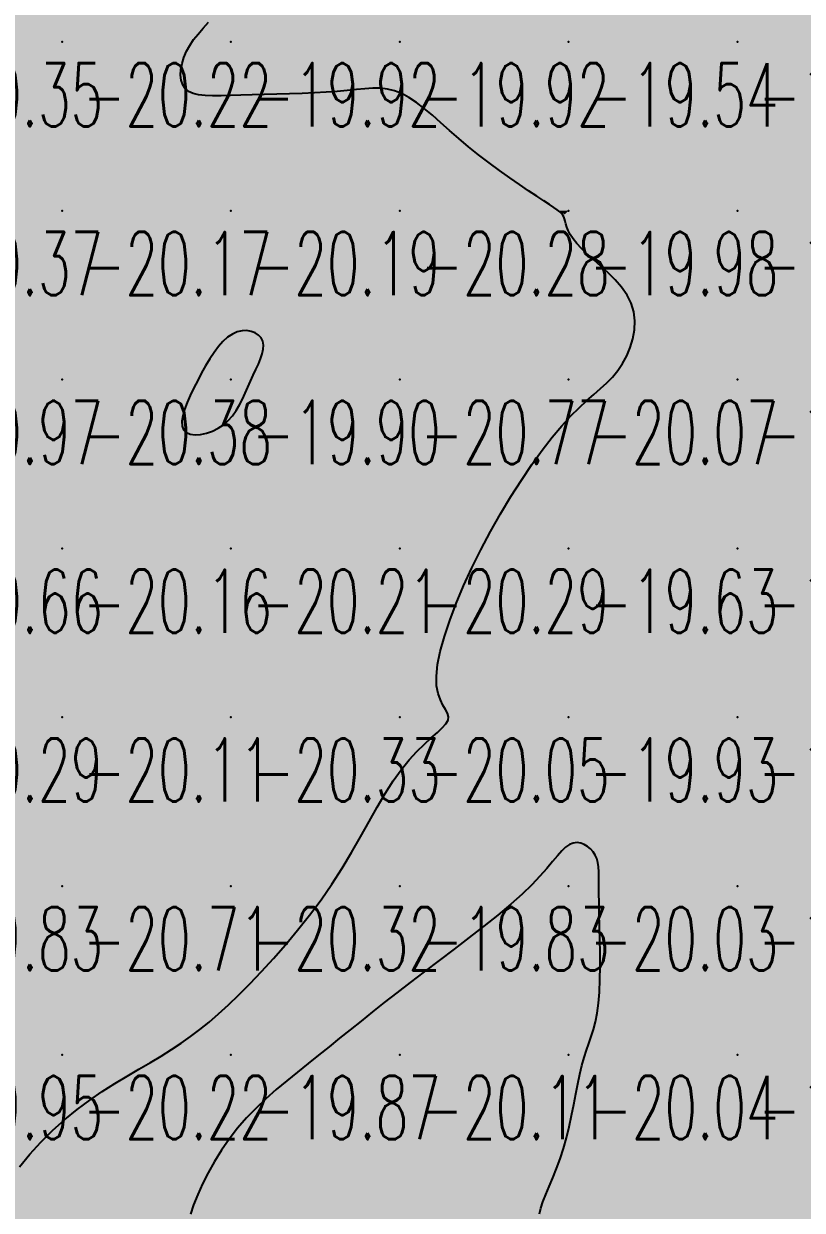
# Model space of a CAD drawing. Header units: millimetres. Extents: x 88261 to 90953, y 390274 to 392322.
# Drawn here: x 89058 to 89104.1, y 391898 to 391968.3 of the extents above; entities that cross this region are included whole.
import ezdxf
from ezdxf.enums import TextEntityAlignment as Align

# ---------------------------------------------------------------- set-up
doc = ezdxf.new("R2010")
doc.units = ezdxf.units.MM
doc.header["$LTSCALE"] = 25
for name, color, linetype in [('CN_04_00', 242, 'Continuous'), ('COTEAlt', 7, 'Continuous'), ('TN_COLORIAGE', 7, 'Continuous')]:
    doc.layers.add(name, color=color, linetype=linetype)
doc.styles.add('Simplex 1.0', font='Simplex.shx', dxfattribs={"width": 0.99, "height": 2.5})
doc.styles.get("Standard").update_dxf_attribs({"font": 'times.ttf'})

# ---------------------------------------------------------------- blocks, each defined once
blk = doc.blocks.new('COTE')
at = {"color": 0}
blk.add_point((0, 0), dxfattribs=at)
at = {"layer": 'COTEAlt'}
blk.add_attdef('ALT', text='', height=3.75, dxfattribs=at).set_placement((1.25, -1.25), align=Align.TOP_LEFT)

msp = doc.modelspace()

# ---------------------------------------------------------------- linework, layer by layer
at = {"layer": 'CN_04_00', "elevation": -20, "flags": 128}
for points in [[(89057.734, 391900.611), (89058.337, 391901.347), (89058.992, 391902.068), (89059.686, 391902.76), (89060.407, 391903.41), (89061.144, 391904.009), (89061.889, 391904.559), (89062.635, 391905.066), (89063.374, 391905.536), (89064.1, 391905.975), (89064.806, 391906.391), (89065.485, 391906.787), (89066.13, 391907.171), (89066.736, 391907.55), (89067.311, 391907.931), (89067.867, 391908.324), (89068.413, 391908.739), (89068.96, 391909.184), (89069.519, 391909.669), (89070.101, 391910.203), (89070.716, 391910.796), (89071.371, 391911.454), (89072.058, 391912.172), (89072.767, 391912.943), (89073.486, 391913.761), (89074.203, 391914.618), (89074.908, 391915.507), (89075.589, 391916.42), (89076.236, 391917.351), (89076.839, 391918.292), (89077.402, 391919.231), (89077.933, 391920.156), (89078.437, 391921.054), (89078.923, 391921.913), (89079.396, 391922.72), (89079.863, 391923.464), (89080.33, 391924.131), (89080.802, 391924.713), (89081.268, 391925.216), (89081.712, 391925.648), (89082.121, 391926.019), (89082.479, 391926.337), (89082.774, 391926.613), (89082.99, 391926.854), (89083.113, 391927.071), (89083.136, 391927.272), (89083.076, 391927.476), (89082.96, 391927.697), (89082.813, 391927.954), (89082.66, 391928.262), (89082.527, 391928.641), (89082.438, 391929.105), (89082.421, 391929.673), (89082.493, 391930.355), (89082.654, 391931.142), (89082.895, 391932.017), (89083.21, 391932.965), (89083.591, 391933.97), (89084.031, 391935.016), (89084.521, 391936.086), (89085.055, 391937.165), (89085.625, 391938.238), (89086.221, 391939.291), (89086.835, 391940.313), (89087.458, 391941.29), (89088.08, 391942.211), (89088.691, 391943.063), (89089.284, 391943.833), (89089.848, 391944.509), (89090.377, 391945.084), (89090.87, 391945.572), (89091.328, 391945.993), (89091.754, 391946.366), (89092.148, 391946.711), (89092.514, 391947.047), (89092.851, 391947.393), (89093.162, 391947.77), (89093.447, 391948.192), (89093.698, 391948.654), (89093.905, 391949.147), (89094.06, 391949.663), (89094.153, 391950.191), (89094.174, 391950.723), (89094.114, 391951.249), (89093.964, 391951.76), (89093.719, 391952.248), (89093.396, 391952.713), (89093.016, 391953.153), (89092.6, 391953.57), (89092.17, 391953.963), (89091.748, 391954.334), (89091.353, 391954.68), (89091.009, 391955.005), (89090.731, 391955.306), (89090.514, 391955.584), (89090.351, 391955.839), (89090.231, 391956.071), (89090.146, 391956.279), (89090.086, 391956.464), (89090.043, 391956.625), (89090.006, 391956.762), (89089.966, 391956.876), (89089.915, 391956.975), (89089.841, 391957.071), (89089.734, 391957.171), (89089.585, 391957.288), (89089.384, 391957.43), (89089.12, 391957.607), (89088.783, 391957.83), (89088.368, 391958.105), (89087.884, 391958.429), (89087.346, 391958.796), (89086.766, 391959.198), (89086.161, 391959.63), (89085.543, 391960.085), (89084.926, 391960.556), (89084.325, 391961.036), (89083.751, 391961.52), (89083.204, 391961.998), (89082.683, 391962.459), (89082.184, 391962.895), (89081.705, 391963.295), (89081.244, 391963.649), (89080.799, 391963.949), (89080.368, 391964.184), (89079.946, 391964.348), (89079.527, 391964.449), (89079.101, 391964.496), (89078.658, 391964.5), (89078.191, 391964.474), (89077.69, 391964.426), (89077.146, 391964.368), (89076.55, 391964.31), (89075.897, 391964.261), (89075.198, 391964.222), (89074.467, 391964.19), (89073.718, 391964.164), (89072.968, 391964.143), (89072.229, 391964.124), (89071.518, 391964.106), (89070.847, 391964.088), (89070.231, 391964.068), (89069.671, 391964.053), (89069.169, 391964.051), (89068.725, 391964.068), (89068.339, 391964.112), (89068.013, 391964.19), (89067.746, 391964.309), (89067.54, 391964.478), (89067.395, 391964.7), (89067.308, 391964.969), (89067.275, 391965.275), (89067.294, 391965.609), (89067.36, 391965.962), (89067.472, 391966.324), (89067.626, 391966.687), (89067.818, 391967.04), (89068.045, 391967.378), (89068.307, 391967.711), (89068.604, 391968.052), (89068.934, 391968.414)], [(89088.532, 391897.828), (89088.604, 391898.157), (89088.729, 391898.538), (89088.896, 391898.967), (89089.093, 391899.44), (89089.31, 391899.953), (89089.533, 391900.503), (89089.753, 391901.085), (89089.956, 391901.697), (89090.135, 391902.333), (89090.292, 391902.984), (89090.43, 391903.639), (89090.557, 391904.289), (89090.675, 391904.922), (89090.791, 391905.528), (89090.909, 391906.097), (89091.034, 391906.618), (89091.169, 391907.085), (89091.312, 391907.513), (89091.456, 391907.92), (89091.598, 391908.325), (89091.731, 391908.746), (89091.851, 391909.203), (89091.953, 391909.713), (89092.031, 391910.295), (89092.083, 391910.962), (89092.111, 391911.697), (89092.121, 391912.477), (89092.116, 391913.279), (89092.103, 391914.079), (89092.085, 391914.856), (89092.067, 391915.585), (89092.054, 391916.244), (89092.049, 391916.815), (89092.049, 391917.304), (89092.047, 391917.719), (89092.039, 391918.073), (89092.018, 391918.374), (89091.98, 391918.634), (89091.918, 391918.862), (89091.828, 391919.069), (89091.706, 391919.262), (89091.554, 391919.438), (89091.378, 391919.588), (89091.182, 391919.705), (89090.972, 391919.782), (89090.751, 391919.811), (89090.527, 391919.785), (89090.302, 391919.698), (89090.079, 391919.542), (89089.847, 391919.319), (89089.593, 391919.033), (89089.302, 391918.687), (89088.961, 391918.284), (89088.556, 391917.826), (89088.073, 391917.317), (89087.498, 391916.76), (89086.824, 391916.16), (89086.064, 391915.524), (89085.24, 391914.863), (89084.372, 391914.187), (89083.479, 391913.504), (89082.583, 391912.827), (89081.704, 391912.163), (89080.861, 391911.522), (89080.071, 391910.913), (89079.331, 391910.334), (89078.631, 391909.779), (89077.963, 391909.244), (89077.319, 391908.726), (89076.691, 391908.219), (89076.071, 391907.72), (89075.449, 391907.223), (89074.82, 391906.725), (89074.188, 391906.221), (89073.558, 391905.709), (89072.936, 391905.185), (89072.327, 391904.644), (89071.739, 391904.084), (89071.175, 391903.501), (89070.643, 391902.89), (89070.147, 391902.252), (89069.69, 391901.593), (89069.274, 391900.925), (89068.899, 391900.257), (89068.568, 391899.6), (89068.283, 391898.964), (89068.045, 391898.36), (89067.856, 391897.799)]]:
    msp.add_lwpolyline(points, dxfattribs=at)
msp.add_lwpolyline([(89070.097, 391944.816), (89070.343, 391945.098), (89070.56, 391945.407), (89070.754, 391945.738), (89070.93, 391946.083), (89071.095, 391946.438), (89071.253, 391946.796), (89071.411, 391947.152), (89071.573, 391947.5), (89071.731, 391947.838), (89071.878, 391948.163), (89072.004, 391948.473), (89072.102, 391948.765), (89072.163, 391949.037), (89072.178, 391949.288), (89072.139, 391949.514), (89072.041, 391949.712), (89071.888, 391949.879), (89071.69, 391950.009), (89071.456, 391950.098), (89071.195, 391950.14), (89070.916, 391950.13), (89070.627, 391950.064), (89070.338, 391949.936), (89070.055, 391949.744), (89069.781, 391949.494), (89069.514, 391949.192), (89069.255, 391948.847), (89069.002, 391948.467), (89068.756, 391948.059), (89068.516, 391947.631), (89068.283, 391947.191), (89068.056, 391946.746), (89067.844, 391946.306), (89067.658, 391945.879), (89067.507, 391945.475), (89067.4, 391945.102), (89067.348, 391944.769), (89067.36, 391944.486), (89067.447, 391944.261), (89067.613, 391944.101), (89067.847, 391944.005), (89068.134, 391943.969), (89068.458, 391943.99), (89068.804, 391944.063), (89069.156, 391944.187), (89069.499, 391944.355), (89069.817, 391944.567), (89070.097, 391944.816)], close=True, dxfattribs=at)
at = {"layer": 'TN_COLORIAGE', "color": 223}
for points in [[(89050.249, 391977.239, -20.31), (89050.249, 391967.239, -20.31), (89060.249, 391977.239, -20.31)], [(89050.249, 391967.239, -20.31), (89060.249, 391967.239, -20.31), (89060.249, 391977.239, -20.31)], [(89070.249, 391977.239, -20), (89070.249, 391969.402, -20), (89060.249, 391967.239, -20), (89067.442, 391967.239, -20)], [(89060.249, 391977.239, -20.306), (89060.249, 391967.239, -20.306), (89070.249, 391977.239, -20.306)], [(89050.249, 391967.239, -20.216), (89050.249, 391957.239, -20.216), (89060.249, 391967.239, -20.216)], [(89050.249, 391957.239, -20.216), (89060.249, 391957.239, -20.216), (89060.249, 391967.239, -20.216)], [(89060.249, 391967.239, -20), (89067.442, 391967.239, -20), (89060.249, 391957.239, -20), (89066.888, 391963.879, -20)], [(89080.249, 391957.239, -20), (89080.249, 391964.978, -20), (89070.249, 391957.239, -20), (89077.201, 391964.191, -20)], [(89084.01, 391961, -20.278), (89080.249, 391964.978, -20.278), (89080.249, 391957.239, -20.278)], [(89070.249, 391957.239, -20), (89070.249, 391964.114, -20), (89060.249, 391957.239, -20), (89066.888, 391963.879, -20)], [(89070.249, 391964.114, -20.186), (89077.201, 391964.191, -20.186), (89070.249, 391957.239, -20.186)], [(89084.01, 391961, -20.278), (89089.665, 391957.239, -20.278), (89080.249, 391957.239, -20.278)], [(89050.249, 391957.239, -20.167), (89050.249, 391947.239, -20.167), (89060.249, 391957.239, -20.167)], [(89050.249, 391947.239, -20.167), (89060.249, 391947.239, -20.167), (89060.249, 391957.239, -20.167)], [(89060.249, 391957.239, -20.186), (89060.249, 391947.239, -20.186), (89070.249, 391957.239, -20.186)], [(89060.249, 391947.239, -20), (89068.224, 391947.239, -20), (89070.249, 391957.239, -20), (89070.249, 391950.645, -20)], [(89080.249, 391957.239, -20), (89072.809, 391949.799, -20), (89070.249, 391957.239, -20), (89070.249, 391950.645, -20)], [(89080.249, 391947.239, -20), (89071.353, 391947.239, -20), (89080.249, 391957.239, -20), (89072.809, 391949.799, -20)], [(89080.249, 391947.239, -20), (89090.03, 391957.021, -20), (89080.249, 391957.239, -20), (89089.665, 391957.239, -20)], [(89080.249, 391947.239, -20), (89090.03, 391957.021, -20), (89090.249, 391947.239, -20), (89090.249, 391955.247, -20)], [(89095.028, 391952.018, -20.069), (89090.249, 391955.247, -20.069), (89090.249, 391947.239, -20.069)], [(89093.424, 391947.239, -20.069), (89095.028, 391952.018, -20.069), (89090.249, 391947.239, -20.069)], [(89050.249, 391937.239, -20.377), (89060.249, 391937.239, -20.377), (89060.249, 391947.239, -20.377)], [(89050.249, 391947.239, -20.377), (89050.249, 391937.239, -20.377), (89060.249, 391947.239, -20.377)], [(89060.249, 391947.239, -20), (89068.224, 391947.239, -20), (89060.249, 391937.239, -20), (89066.552, 391943.542, -20)], [(89080.249, 391947.239, -20), (89071.353, 391947.239, -20), (89070.249, 391937.239, -20), (89070.249, 391944.155, -20)], [(89070.249, 391937.239, -20.772), (89080.249, 391937.239, -20.772), (89080.249, 391947.239, -20.772)], [(89080.249, 391937.239, -20), (89084.671, 391937.239, -20), (89090.249, 391947.239, -20), (89090.249, 391945.644, -20)], [(89080.249, 391947.239, -20.069), (89080.249, 391937.239, -20.069), (89090.249, 391947.239, -20.069)], [(89090.249, 391945.644, -20.069), (89093.424, 391947.239, -20.069), (89090.249, 391947.239, -20.069)], [(89070.249, 391937.239, -20), (89070.249, 391944.155, -20), (89060.249, 391937.239, -20), (89066.552, 391943.542, -20)], [(89050.249, 391927.239, -20.163), (89060.249, 391927.239, -20.163), (89060.249, 391937.239, -20.163)], [(89050.249, 391937.239, -20.163), (89050.249, 391927.239, -20.163), (89060.249, 391937.239, -20.163)], [(89060.249, 391927.239, -20.215), (89070.249, 391927.239, -20.215), (89070.249, 391937.239, -20.215)], [(89060.249, 391937.239, -20.215), (89060.249, 391927.239, -20.215), (89070.249, 391937.239, -20.215)], [(89070.249, 391927.239, -20.29), (89080.249, 391927.239, -20.29), (89080.249, 391937.239, -20.29)], [(89070.249, 391937.239, -20.29), (89070.249, 391927.239, -20.29), (89080.249, 391937.239, -20.29)], [(89080.249, 391937.239, -20), (89084.671, 391937.239, -20), (89080.249, 391927.239, -20), (89081.399, 391928.389, -20)], [(89081.399, 391928.389, -20.047), (89084.258, 391927.239, -20.047), (89080.249, 391927.239, -20.047)], [(89050.249, 391927.239, -20), (89050.249, 391920.927, -20), (89060.249, 391927.239, -20), (89056.211, 391923.202, -20)], [(89060.249, 391917.239, -20), (89052.18, 391917.239, -20), (89060.249, 391927.239, -20), (89056.211, 391923.202, -20)], [(89060.249, 391927.239, -20.33), (89060.249, 391917.239, -20.33), (89070.249, 391927.239, -20.33)], [(89060.249, 391917.239, -20.33), (89070.249, 391917.239, -20.33), (89070.249, 391927.239, -20.33)], [(89070.249, 391917.239, -20), (89076.729, 391917.239, -20), (89080.249, 391927.239, -20), (89080.249, 391925.076, -20)], [(89070.249, 391927.239, -20.047), (89070.249, 391917.239, -20.047), (89080.249, 391927.239, -20.047)], [(89080.249, 391925.076, -20.047), (89084.258, 391927.239, -20.047), (89080.249, 391927.239, -20.047)], [(89088.623, 391917.239, -20.033), (89090.249, 391920.441, -20.033), (89090.249, 391917.239, -20.033)], [(89092.193, 391919.183, -20.033), (89090.249, 391920.441, -20.033), (89090.249, 391917.239, -20.033)], [(89091.949, 391917.239, -20.033), (89092.193, 391919.183, -20.033), (89090.249, 391917.239, -20.033)], [(89052.18, 391917.239, -20.708), (89050.875, 391907.866, -20.708), (89060.249, 391917.239, -20.708)], [(89060.249, 391917.239, -20), (89050.875, 391907.866, -20), (89060.249, 391907.239, -20), (89052.05, 391907.239, -20)], [(89060.249, 391917.239, -20.317), (89060.249, 391907.239, -20.317), (89070.249, 391917.239, -20.317)], [(89070.249, 391917.239, -20), (89070.249, 391910.074, -20), (89060.249, 391907.239, -20), (89066.57, 391907.239, -20)], [(89076.729, 391917.239, -20.317), (89070.249, 391910.074, -20.317), (89070.249, 391917.239, -20.317)], [(89080.249, 391907.239, -20.033), (89090.249, 391907.239, -20.033), (89090.249, 391917.239, -20.033)], [(89080.249, 391907.239, -20), (89080.249, 391911.164, -20), (89090.249, 391917.239, -20), (89088.623, 391917.239, -20)], [(89090.249, 391907.239, -20), (89092.333, 391909.323, -20), (89090.249, 391917.239, -20), (89091.949, 391917.239, -20)], [(89080.249, 391911.164, -20.111), (89075.549, 391907.239, -20.111), (89080.249, 391907.239, -20.111)], [(89090.906, 391907.239, -20.043), (89092.333, 391909.323, -20.043), (89090.249, 391907.239, -20.043)], [(89050.249, 391897.239, -20), (89054.879, 391897.239, -20), (89060.249, 391907.239, -20), (89060.249, 391903.996, -20)], [(89050.249, 391897.239, -20), (89050.249, 391906.149, -20), (89060.249, 391907.239, -20), (89052.05, 391907.239, -20)], [(89060.249, 391903.996, -20.215), (89066.57, 391907.239, -20.215), (89060.249, 391907.239, -20.215)], [(89070.249, 391897.239, -20), (89070.249, 391903.216, -20), (89080.249, 391907.239, -20), (89075.549, 391907.239, -20)], [(89070.249, 391897.239, -20.111), (89080.249, 391897.239, -20.111), (89080.249, 391907.239, -20.111)], [(89080.249, 391897.239, -20), (89087.838, 391897.239, -20), (89090.249, 391907.239, -20), (89090.249, 391901.426, -20)], [(89080.249, 391907.239, -20.043), (89080.249, 391897.239, -20.043), (89090.249, 391907.239, -20.043)], [(89090.906, 391907.239, -20.043), (89090.249, 391901.426, -20.043), (89090.249, 391907.239, -20.043)], [(89067.316, 391897.239, -20.186), (89070.249, 391903.216, -20.186), (89070.249, 391897.239, -20.186)]]:
    msp.add_solid(points, dxfattribs=at)
at = {"layer": 'TN_COLORIAGE', "color": 213}
for points in [[(89070.249, 391969.402, -19.67), (89075.054, 391977.239, -19.67), (89070.249, 391967.239, -19.67), (89080.249, 391977.239, -19.67)], [(89070.249, 391967.239, -19.67), (89080.249, 391967.239, -19.67), (89080.249, 391977.239, -19.67)], [(89080.249, 391977.239, -19.545), (89080.249, 391967.239, -19.545), (89090.249, 391977.239, -19.545)], [(89080.249, 391967.239, -19.545), (89090.249, 391967.239, -19.545), (89090.249, 391977.239, -19.545)], [(89090.249, 391977.239, -19.903), (89090.249, 391967.239, -19.903), (89100.249, 391977.239, -19.903)], [(89090.249, 391967.239, -19.903), (89100.249, 391967.239, -19.903), (89100.249, 391977.239, -19.903)], [(89100.249, 391967.239, -19.517), (89110.249, 391967.239, -19.517), (89110.249, 391977.239, -19.517)], [(89100.249, 391977.239, -19.517), (89100.249, 391967.239, -19.517), (89110.249, 391977.239, -19.517)], [(89067.442, 391967.239, -19.916), (89070.249, 391969.402, -19.916), (89070.249, 391967.239, -19.916)], [(89066.888, 391963.879, -19.916), (89067.442, 391967.239, -19.916), (89070.249, 391967.239, -19.916)], [(89066.888, 391963.879, -19.916), (89070.249, 391964.114, -19.916), (89070.249, 391967.239, -19.916)], [(89077.201, 391964.191, -19.916), (89070.249, 391964.114, -19.916), (89080.249, 391967.239, -19.916), (89070.249, 391967.239, -19.916)], [(89077.201, 391964.191, -19.919), (89080.249, 391964.978, -19.919), (89080.249, 391967.239, -19.919)], [(89080.249, 391964.978, -19.538), (89084.01, 391961, -19.538), (89080.249, 391967.239, -19.538), (89090.249, 391967.239, -19.538)], [(89089.665, 391957.239, -19.538), (89084.01, 391961, -19.538), (89090.249, 391957.239, -19.538), (89090.249, 391967.239, -19.538)], [(89090.249, 391967.239, -19.742), (89090.249, 391957.239, -19.742), (89100.249, 391967.239, -19.742)], [(89090.249, 391957.239, -19.742), (89100.249, 391957.239, -19.742), (89100.249, 391967.239, -19.742)], [(89100.249, 391967.239, -19.777), (89100.249, 391957.239, -19.777), (89110.249, 391967.239, -19.777)], [(89100.249, 391957.239, -19.777), (89110.249, 391957.239, -19.777), (89110.249, 391967.239, -19.777)], [(89089.665, 391957.239, -19.983), (89090.03, 391957.021, -19.983), (89090.249, 391957.239, -19.983)], [(89090.249, 391955.247, -19.983), (89090.03, 391957.021, -19.983), (89090.249, 391957.239, -19.983)], [(89090.249, 391955.247, -19.924), (89095.028, 391952.018, -19.924), (89090.249, 391957.239, -19.924), (89100.249, 391957.239, -19.924)], [(89095.028, 391952.018, -19.851), (89093.424, 391947.239, -19.851), (89100.249, 391957.239, -19.851), (89100.249, 391947.239, -19.851)], [(89100.249, 391957.239, -19.915), (89100.249, 391947.239, -19.915), (89110.249, 391957.239, -19.915)], [(89110.249, 391953.447, -19.851), (89105.431, 391947.239, -19.851), (89110.249, 391957.239, -19.851), (89100.249, 391947.239, -19.851)], [(89070.249, 391950.645, -19.904), (89068.224, 391947.239, -19.904), (89070.249, 391947.239, -19.904)], [(89070.249, 391950.645, -19.904), (89072.809, 391949.799, -19.904), (89070.249, 391947.239, -19.904)], [(89072.809, 391949.799, -19.904), (89071.353, 391947.239, -19.904), (89070.249, 391947.239, -19.904)], [(89066.552, 391943.542, -19.904), (89068.224, 391947.239, -19.904), (89070.249, 391947.239, -19.904)], [(89066.552, 391943.542, -19.904), (89070.249, 391944.155, -19.904), (89070.249, 391947.239, -19.904)], [(89070.249, 391944.155, -19.904), (89071.353, 391947.239, -19.904), (89070.249, 391947.239, -19.904)], [(89090.249, 391937.239, -19.851), (89100.249, 391937.239, -19.851), (89100.249, 391947.239, -19.851)], [(89093.424, 391947.239, -19.634), (89090.249, 391945.644, -19.634), (89100.249, 391947.239, -19.634), (89090.249, 391937.239, -19.634)], [(89105.431, 391947.239, -19.642), (89107.457, 391944.447, -19.642), (89100.249, 391947.239, -19.642), (89100.249, 391937.239, -19.642)], [(89090.249, 391945.644, -19.634), (89084.671, 391937.239, -19.634), (89090.249, 391937.239, -19.634)], [(89107.457, 391944.447, -19.642), (89107.341, 391937.239, -19.642), (89100.249, 391937.239, -19.642)], [(89084.258, 391927.239, -19.634), (89081.399, 391928.389, -19.634), (89090.249, 391927.239, -19.634), (89090.249, 391937.239, -19.634)], [(89081.399, 391928.389, -19.634), (89084.671, 391937.239, -19.634), (89090.249, 391937.239, -19.634)], [(89090.249, 391937.239, -19.642), (89090.249, 391927.239, -19.642), (89100.249, 391937.239, -19.642)], [(89090.249, 391927.239, -19.642), (89100.249, 391927.239, -19.642), (89100.249, 391937.239, -19.642)], [(89105.102, 391932.093, -19.642), (89107.341, 391937.239, -19.642), (89100.249, 391927.239, -19.642), (89100.249, 391937.239, -19.642)], [(89110.249, 391929.85, -19.862), (89105.102, 391932.093, -19.862), (89110.249, 391927.239, -19.862), (89100.249, 391927.239, -19.862)], [(89084.258, 391927.239, -19.828), (89080.249, 391925.076, -19.828), (89090.249, 391927.239, -19.828), (89080.249, 391917.239, -19.828)], [(89090.249, 391920.441, -19.828), (89088.623, 391917.239, -19.828), (89090.249, 391927.239, -19.828), (89080.249, 391917.239, -19.828)], [(89090.249, 391920.441, -19.862), (89092.193, 391919.183, -19.862), (89090.249, 391927.239, -19.862), (89100.249, 391927.239, -19.862)], [(89092.193, 391919.183, -19.837), (89091.949, 391917.239, -19.837), (89100.249, 391927.239, -19.837), (89100.249, 391917.239, -19.837)], [(89100.249, 391917.239, -19.948), (89110.249, 391917.239, -19.948), (89110.249, 391927.239, -19.948)], [(89100.249, 391927.239, -19.948), (89100.249, 391917.239, -19.948), (89110.249, 391927.239, -19.948)], [(89080.249, 391925.076, -19.828), (89076.729, 391917.239, -19.828), (89080.249, 391917.239, -19.828)], [(89075.549, 391907.239, -19.828), (89080.249, 391911.164, -19.828), (89070.249, 391907.239, -19.828), (89080.249, 391917.239, -19.828)], [(89070.249, 391910.074, -19.828), (89076.729, 391917.239, -19.828), (89070.249, 391907.239, -19.828), (89080.249, 391917.239, -19.828)], [(89088.623, 391917.239, -19.828), (89080.249, 391911.164, -19.828), (89080.249, 391917.239, -19.828)], [(89092.333, 391909.323, -19.389), (89090.906, 391907.239, -19.389), (89100.249, 391917.239, -19.389), (89100.249, 391907.239, -19.389)], [(89091.949, 391917.239, -19.837), (89092.333, 391909.323, -19.837), (89100.249, 391917.239, -19.837)], [(89100.249, 391917.239, -19.894), (89100.249, 391907.239, -19.894), (89110.249, 391917.239, -19.894)], [(89100.249, 391907.239, -19.894), (89110.249, 391907.239, -19.894), (89110.249, 391917.239, -19.894)], [(89066.57, 391907.239, -19.875), (89070.249, 391910.074, -19.875), (89070.249, 391907.239, -19.875)], [(89066.57, 391907.239, -19.551), (89060.249, 391903.996, -19.551), (89070.249, 391907.239, -19.551), (89060.249, 391897.239, -19.551)], [(89070.249, 391903.216, -19.551), (89067.316, 391897.239, -19.551), (89070.249, 391907.239, -19.551), (89060.249, 391897.239, -19.551)], [(89075.549, 391907.239, -19.875), (89070.249, 391903.216, -19.875), (89070.249, 391907.239, -19.875)], [(89090.249, 391897.239, -19.389), (89100.249, 391897.239, -19.389), (89100.249, 391907.239, -19.389)], [(89090.249, 391901.426, -19.389), (89090.906, 391907.239, -19.389), (89090.249, 391897.239, -19.389), (89100.249, 391907.239, -19.389)], [(89100.249, 391907.239, -19.758), (89100.249, 391897.239, -19.758), (89110.249, 391907.239, -19.758)], [(89100.249, 391897.239, -19.758), (89110.249, 391897.239, -19.758), (89110.249, 391907.239, -19.758)], [(89060.249, 391903.996, -19.551), (89054.879, 391897.239, -19.551), (89060.249, 391897.239, -19.551)], [(89090.249, 391901.426, -19.969), (89087.838, 391897.239, -19.969), (89090.249, 391897.239, -19.969)]]:
    msp.add_solid(points, dxfattribs=at)

# ---------------------------------------------------------------- block references
at = {"layer": 'COTEAlt'}
ref = msp.add_blockref('COTE', (89050.249, 391967.239), dxfattribs=at)
ref.add_attrib('ALT', '-20.35', dxfattribs={"height": 3.75, "style": 'Simplex 1.0', "width": 0.6}).set_placement((89051.499, 391965.989), align=Align.TOP_LEFT)
ref = msp.add_blockref('COTE', (89060.249, 391967.239), dxfattribs=at)
ref.add_attrib('ALT', '-20.22', dxfattribs={"height": 3.75, "style": 'Simplex 1.0', "width": 0.6}).set_placement((89061.499, 391965.989), align=Align.TOP_LEFT)
ref = msp.add_blockref('COTE', (89070.249, 391967.239), dxfattribs=at)
ref.add_attrib('ALT', '-19.92', dxfattribs={"height": 3.75, "style": 'Simplex 1.0', "width": 0.6}).set_placement((89071.499, 391965.989), align=Align.TOP_LEFT)
ref = msp.add_blockref('COTE', (89080.249, 391967.239), dxfattribs=at)
ref.add_attrib('ALT', '-19.92', dxfattribs={"height": 3.75, "style": 'Simplex 1.0', "width": 0.6}).set_placement((89081.499, 391965.989), align=Align.TOP_LEFT)
ref = msp.add_blockref('COTE', (89090.249, 391967.239), dxfattribs=at)
ref.add_attrib('ALT', '-19.54', dxfattribs={"height": 3.75, "style": 'Simplex 1.0', "width": 0.6}).set_placement((89091.499, 391965.989), align=Align.TOP_LEFT)
ref = msp.add_blockref('COTE', (89100.249, 391967.239), dxfattribs=at)
ref.add_attrib('ALT', '-19.74', dxfattribs={"height": 3.75, "style": 'Simplex 1.0', "width": 0.6}).set_placement((89101.499, 391965.989), align=Align.TOP_LEFT)
ref = msp.add_blockref('COTE', (89050.249, 391957.239), dxfattribs=at)
ref.add_attrib('ALT', '-20.37', dxfattribs={"height": 3.75, "style": 'Simplex 1.0', "width": 0.6}).set_placement((89051.499, 391955.989), align=Align.TOP_LEFT)
ref = msp.add_blockref('COTE', (89060.249, 391957.239), dxfattribs=at)
ref.add_attrib('ALT', '-20.17', dxfattribs={"height": 3.75, "style": 'Simplex 1.0', "width": 0.6}).set_placement((89061.499, 391955.989), align=Align.TOP_LEFT)
ref = msp.add_blockref('COTE', (89070.249, 391957.239), dxfattribs=at)
ref.add_attrib('ALT', '-20.19', dxfattribs={"height": 3.75, "style": 'Simplex 1.0', "width": 0.6}).set_placement((89071.499, 391955.989), align=Align.TOP_LEFT)
ref = msp.add_blockref('COTE', (89080.249, 391957.239), dxfattribs=at)
ref.add_attrib('ALT', '-20.28', dxfattribs={"height": 3.75, "style": 'Simplex 1.0', "width": 0.6}).set_placement((89081.499, 391955.989), align=Align.TOP_LEFT)
ref = msp.add_blockref('COTE', (89090.249, 391957.239), dxfattribs=at)
ref.add_attrib('ALT', '-19.98', dxfattribs={"height": 3.75, "style": 'Simplex 1.0', "width": 0.6}).set_placement((89091.499, 391955.989), align=Align.TOP_LEFT)
ref = msp.add_blockref('COTE', (89100.249, 391957.239), dxfattribs=at)
ref.add_attrib('ALT', '-19.92', dxfattribs={"height": 3.75, "style": 'Simplex 1.0', "width": 0.6}).set_placement((89101.499, 391955.989), align=Align.TOP_LEFT)
ref = msp.add_blockref('COTE', (89050.249, 391947.239), dxfattribs=at)
ref.add_attrib('ALT', '-20.97', dxfattribs={"height": 3.75, "style": 'Simplex 1.0', "width": 0.6}).set_placement((89051.499, 391945.989), align=Align.TOP_LEFT)
ref = msp.add_blockref('COTE', (89060.249, 391947.239), dxfattribs=at)
ref.add_attrib('ALT', '-20.38', dxfattribs={"height": 3.75, "style": 'Simplex 1.0', "width": 0.6}).set_placement((89061.499, 391945.989), align=Align.TOP_LEFT)
ref = msp.add_blockref('COTE', (89070.249, 391947.239), dxfattribs=at)
ref.add_attrib('ALT', '-19.90', dxfattribs={"height": 3.75, "style": 'Simplex 1.0', "width": 0.6}).set_placement((89071.499, 391945.989), align=Align.TOP_LEFT)
ref = msp.add_blockref('COTE', (89080.249, 391947.239), dxfattribs=at)
ref.add_attrib('ALT', '-20.77', dxfattribs={"height": 3.75, "style": 'Simplex 1.0', "width": 0.6}).set_placement((89081.499, 391945.989), align=Align.TOP_LEFT)
ref = msp.add_blockref('COTE', (89090.249, 391947.239), dxfattribs=at)
ref.add_attrib('ALT', '-20.07', dxfattribs={"height": 3.75, "style": 'Simplex 1.0', "width": 0.6}).set_placement((89091.499, 391945.989), align=Align.TOP_LEFT)
ref = msp.add_blockref('COTE', (89100.249, 391947.239), dxfattribs=at)
ref.add_attrib('ALT', '-19.85', dxfattribs={"height": 3.75, "style": 'Simplex 1.0', "width": 0.6}).set_placement((89101.499, 391945.989), align=Align.TOP_LEFT)
ref = msp.add_blockref('COTE', (89050.249, 391937.239), dxfattribs=at)
ref.add_attrib('ALT', '-20.66', dxfattribs={"height": 3.75, "style": 'Simplex 1.0', "width": 0.6}).set_placement((89051.499, 391935.989), align=Align.TOP_LEFT)
ref = msp.add_blockref('COTE', (89060.249, 391937.239), dxfattribs=at)
ref.add_attrib('ALT', '-20.16', dxfattribs={"height": 3.75, "style": 'Simplex 1.0', "width": 0.6}).set_placement((89061.499, 391935.989), align=Align.TOP_LEFT)
ref = msp.add_blockref('COTE', (89070.249, 391937.239), dxfattribs=at)
ref.add_attrib('ALT', '-20.21', dxfattribs={"height": 3.75, "style": 'Simplex 1.0', "width": 0.6}).set_placement((89071.499, 391935.989), align=Align.TOP_LEFT)
ref = msp.add_blockref('COTE', (89080.249, 391937.239), dxfattribs=at)
ref.add_attrib('ALT', '-20.29', dxfattribs={"height": 3.75, "style": 'Simplex 1.0', "width": 0.6}).set_placement((89081.499, 391935.989), align=Align.TOP_LEFT)
ref = msp.add_blockref('COTE', (89090.249, 391937.239), dxfattribs=at)
ref.add_attrib('ALT', '-19.63', dxfattribs={"height": 3.75, "style": 'Simplex 1.0', "width": 0.6}).set_placement((89091.499, 391935.989), align=Align.TOP_LEFT)
ref = msp.add_blockref('COTE', (89100.249, 391937.239), dxfattribs=at)
ref.add_attrib('ALT', '-19.64', dxfattribs={"height": 3.75, "style": 'Simplex 1.0', "width": 0.6}).set_placement((89101.499, 391935.989), align=Align.TOP_LEFT)
ref = msp.add_blockref('COTE', (89050.249, 391927.239), dxfattribs=at)
ref.add_attrib('ALT', '-20.29', dxfattribs={"height": 3.75, "style": 'Simplex 1.0', "width": 0.6}).set_placement((89051.499, 391925.989), align=Align.TOP_LEFT)
ref = msp.add_blockref('COTE', (89060.249, 391927.239), dxfattribs=at)
ref.add_attrib('ALT', '-20.11', dxfattribs={"height": 3.75, "style": 'Simplex 1.0', "width": 0.6}).set_placement((89061.499, 391925.989), align=Align.TOP_LEFT)
ref = msp.add_blockref('COTE', (89070.249, 391927.239), dxfattribs=at)
ref.add_attrib('ALT', '-20.33', dxfattribs={"height": 3.75, "style": 'Simplex 1.0', "width": 0.6}).set_placement((89071.499, 391925.989), align=Align.TOP_LEFT)
ref = msp.add_blockref('COTE', (89080.249, 391927.239), dxfattribs=at)
ref.add_attrib('ALT', '-20.05', dxfattribs={"height": 3.75, "style": 'Simplex 1.0', "width": 0.6}).set_placement((89081.499, 391925.989), align=Align.TOP_LEFT)
ref = msp.add_blockref('COTE', (89090.249, 391927.239), dxfattribs=at)
ref.add_attrib('ALT', '-19.93', dxfattribs={"height": 3.75, "style": 'Simplex 1.0', "width": 0.6}).set_placement((89091.499, 391925.989), align=Align.TOP_LEFT)
ref = msp.add_blockref('COTE', (89100.249, 391927.239), dxfattribs=at)
ref.add_attrib('ALT', '-19.86', dxfattribs={"height": 3.75, "style": 'Simplex 1.0', "width": 0.6}).set_placement((89101.499, 391925.989), align=Align.TOP_LEFT)
ref = msp.add_blockref('COTE', (89050.249, 391917.239), dxfattribs=at)
ref.add_attrib('ALT', '-19.83', dxfattribs={"height": 3.75, "style": 'Simplex 1.0', "width": 0.6}).set_placement((89051.499, 391915.989), align=Align.TOP_LEFT)
ref = msp.add_blockref('COTE', (89060.249, 391917.239), dxfattribs=at)
ref.add_attrib('ALT', '-20.71', dxfattribs={"height": 3.75, "style": 'Simplex 1.0', "width": 0.6}).set_placement((89061.499, 391915.989), align=Align.TOP_LEFT)
ref = msp.add_blockref('COTE', (89070.249, 391917.239), dxfattribs=at)
ref.add_attrib('ALT', '-20.32', dxfattribs={"height": 3.75, "style": 'Simplex 1.0', "width": 0.6}).set_placement((89071.499, 391915.989), align=Align.TOP_LEFT)
ref = msp.add_blockref('COTE', (89080.249, 391917.239), dxfattribs=at)
ref.add_attrib('ALT', '-19.83', dxfattribs={"height": 3.75, "style": 'Simplex 1.0', "width": 0.6}).set_placement((89081.499, 391915.989), align=Align.TOP_LEFT)
ref = msp.add_blockref('COTE', (89090.249, 391917.239), dxfattribs=at)
ref.add_attrib('ALT', '-20.03', dxfattribs={"height": 3.75, "style": 'Simplex 1.0', "width": 0.6}).set_placement((89091.499, 391915.989), align=Align.TOP_LEFT)
ref = msp.add_blockref('COTE', (89100.249, 391917.239), dxfattribs=at)
ref.add_attrib('ALT', '-19.84', dxfattribs={"height": 3.75, "style": 'Simplex 1.0', "width": 0.6}).set_placement((89101.499, 391915.989), align=Align.TOP_LEFT)
ref = msp.add_blockref('COTE', (89050.249, 391907.239), dxfattribs=at)
ref.add_attrib('ALT', '-19.95', dxfattribs={"height": 3.75, "style": 'Simplex 1.0', "width": 0.6}).set_placement((89051.499, 391905.989), align=Align.TOP_LEFT)
ref = msp.add_blockref('COTE', (89060.249, 391907.239), dxfattribs=at)
ref.add_attrib('ALT', '-20.22', dxfattribs={"height": 3.75, "style": 'Simplex 1.0', "width": 0.6}).set_placement((89061.499, 391905.989), align=Align.TOP_LEFT)
ref = msp.add_blockref('COTE', (89070.249, 391907.239), dxfattribs=at)
ref.add_attrib('ALT', '-19.87', dxfattribs={"height": 3.75, "style": 'Simplex 1.0', "width": 0.6}).set_placement((89071.499, 391905.989), align=Align.TOP_LEFT)
ref = msp.add_blockref('COTE', (89080.249, 391907.239), dxfattribs=at)
ref.add_attrib('ALT', '-20.11', dxfattribs={"height": 3.75, "style": 'Simplex 1.0', "width": 0.6}).set_placement((89081.499, 391905.989), align=Align.TOP_LEFT)
ref = msp.add_blockref('COTE', (89090.249, 391907.239), dxfattribs=at)
ref.add_attrib('ALT', '-20.04', dxfattribs={"height": 3.75, "style": 'Simplex 1.0', "width": 0.6}).set_placement((89091.499, 391905.989), align=Align.TOP_LEFT)
ref = msp.add_blockref('COTE', (89100.249, 391907.239), dxfattribs=at)
ref.add_attrib('ALT', '-19.39', dxfattribs={"height": 3.75, "style": 'Simplex 1.0', "width": 0.6}).set_placement((89101.499, 391905.989), align=Align.TOP_LEFT)

doc.saveas('drawing.dxf')
